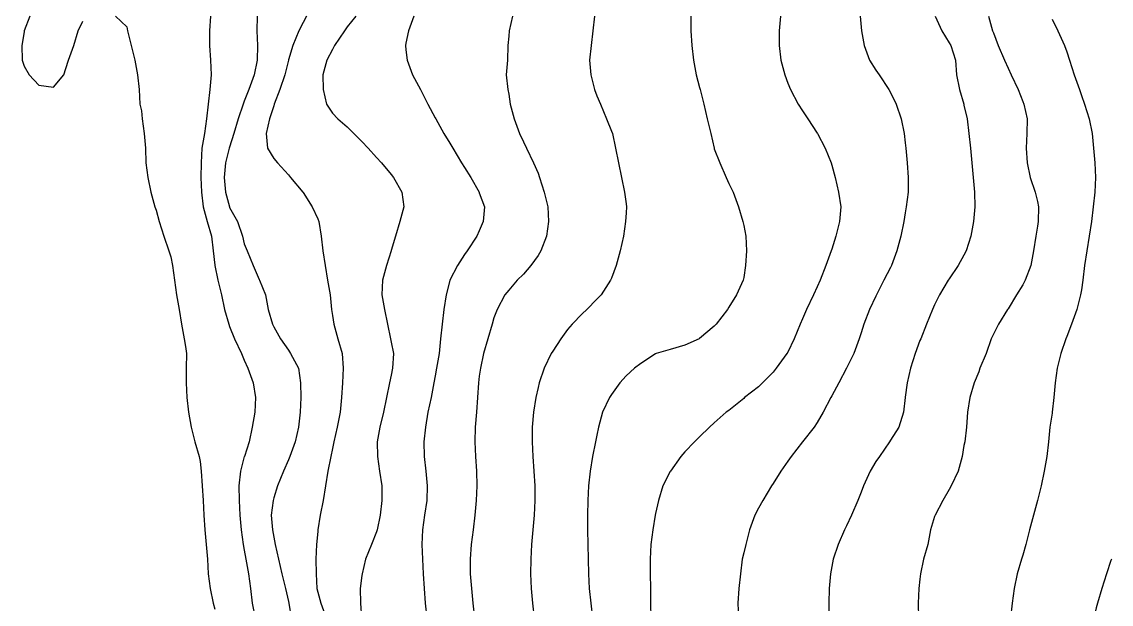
# Model space of a CAD drawing. Extents: x -729 to 771, y -779 to 721.
# Drawn here: x -209.9 to 34.1, y 135.4 to 266 of the extents above; entities that cross this region are included whole.
import ezdxf

# ---------------------------------------------------------------- set-up
doc = ezdxf.new("R2010")
doc.units = 0

msp = doc.modelspace()

# ---------------------------------------------------------------- linework, layer by layer
at = {"layer": 'CONTOURS'}
for points in [[(-208.0401, 267.2564, 236.472), (-209.3125, 263.967, 236.472), (-209.3798, 263.7295, 236.472), (-209.8762, 260.6775, 236.472), (-209.7561, 257.388, 236.472), (-209.3798, 255.9915, 236.472), (-208.2413, 254.0985, 236.472), (-206.0903, 251.7675, 236.472), (-202.8009, 251.3012, 236.472), (-200.4498, 254.0985, 236.472), (-199.5114, 257.182, 236.472), (-199.3888, 257.388, 236.472), (-198.2425, 260.6775, 236.472), (-197.2709, 263.967, 236.472), (-196.2219, 266.1465, 236.472)], [(-188.8932, 267.2564, 236.472), (-186.3535, 264.8193, 236.472), (-186.2154, 263.967, 236.472), (-185.398, 260.6775, 236.472), (-184.5379, 257.388, 236.472), (-183.9852, 254.0985, 236.472), (-183.5636, 250.8091, 236.472), (-183.4113, 247.5196, 236.472), (-183.064, 245.9964, 236.472), (-182.9099, 244.2301, 236.472), (-182.4905, 240.9407, 236.472), (-182.1349, 237.6512, 236.472), (-182.0726, 234.3617, 236.472), (-181.6305, 231.0722, 236.472), (-180.9906, 227.7828, 236.472), (-180.0823, 224.4933, 236.472), (-179.7745, 223.7772, 236.472), (-179.137, 221.2038, 236.472), (-178.0948, 217.9143, 236.472), (-176.921, 214.6249, 236.472), (-176.4851, 213.3264, 236.472), (-176.1289, 211.3354, 236.472), (-175.6542, 208.0459, 236.472), (-175.2282, 204.7564, 236.472), (-174.6325, 201.467, 236.472), (-174.0954, 198.1775, 236.472), (-173.4869, 194.888, 236.472), (-173.1956, 193.2189, 236.472), (-173.0185, 191.5985, 236.472), (-173.0495, 188.3091, 236.472), (-173.0636, 185.0196, 236.472), (-172.9202, 181.7301, 236.472), (-172.5569, 178.4407, 236.472), (-171.9321, 175.1512, 236.472), (-171.1207, 171.8617, 236.472), (-170.1731, 168.5722, 236.472), (-169.9061, 167.3883, 236.472), (-169.6838, 165.2828, 236.472), (-169.4516, 161.9933, 236.472), (-169.2324, 158.7038, 236.472), (-169.0797, 155.4143, 236.472), (-168.8499, 152.1249, 236.472), (-168.5607, 148.8354, 236.472), (-168.2819, 145.5459, 236.472), (-168.0984, 142.2564, 236.472), (-167.7144, 138.967, 236.472), (-166.9771, 135.6775, 236.472), (-166.6167, 134.3354, 236.472)], [(-167.5812, 267.2564, 246.472), (-167.8169, 263.967, 246.472), (-167.8011, 260.6775, 246.472), (-167.6095, 257.388, 246.472), (-167.4626, 254.0985, 246.472), (-167.7492, 250.8091, 246.472), (-168.1402, 247.5196, 246.472), (-168.5344, 244.2301, 246.472), (-168.9885, 240.9407, 246.472), (-169.5233, 237.6512, 246.472), (-169.7095, 234.3617, 246.472), (-169.7398, 231.0722, 246.472), (-169.615, 227.7828, 246.472), (-169.2188, 224.4933, 246.472), (-168.3493, 221.2038, 246.472), (-167.3961, 217.9143, 246.472), (-166.9786, 214.6249, 246.472), (-166.6167, 211.4117, 246.472), (-166.6072, 211.3354, 246.472), (-165.9671, 208.0459, 246.472), (-165.1159, 204.7564, 246.472), (-164.4657, 201.467, 246.472), (-163.5067, 198.1775, 246.472), (-163.3272, 197.699, 246.472), (-162.2199, 194.888, 246.472), (-160.6737, 191.5985, 246.472), (-160.0377, 190.1004, 246.472), (-159.2247, 188.3091, 246.472), (-158.0872, 185.0196, 246.472), (-157.545, 181.7301, 246.472), (-157.6532, 178.4407, 246.472), (-158.2471, 175.1512, 246.472), (-158.9724, 171.8617, 246.472), (-160.0178, 168.5722, 246.472), (-160.0377, 168.5053, 246.472), (-160.857, 165.2828, 246.472), (-161.2467, 161.9933, 246.472), (-161.1589, 158.7038, 246.472), (-161.0336, 155.4143, 246.472), (-160.739, 152.1249, 246.472), (-160.2646, 148.8354, 246.472), (-160.0377, 147.5576, 246.472), (-159.6694, 145.5459, 246.472), (-159.0751, 142.2564, 246.472), (-158.6853, 138.967, 246.472), (-158.2643, 135.6775, 246.472), (-157.6021, 132.388, 246.472)], [(-157.1314, 267.2564, 256.472), (-157.2118, 263.967, 256.472), (-157.0741, 260.6775, 256.472), (-157.174, 257.388, 256.472), (-157.8339, 254.0985, 256.472), (-159.034, 250.8091, 256.472), (-160.0377, 248.2037, 256.472), (-160.2918, 247.5196, 256.472), (-161.4244, 244.2301, 256.472), (-162.3997, 240.9407, 256.472), (-163.3272, 237.8964, 256.472), (-163.3983, 237.6512, 256.472), (-164.2262, 234.3617, 256.472), (-164.546, 231.0722, 256.472), (-164.2758, 227.7828, 256.472), (-163.3791, 224.4933, 256.472), (-163.3272, 224.361, 256.472), (-161.5606, 221.2038, 256.472), (-160.4561, 217.9143, 256.472), (-160.0377, 216.1821, 256.472), (-159.4101, 214.6249, 256.472), (-158.0365, 211.3354, 256.472), (-156.7482, 208.2266, 256.472), (-156.6535, 208.0459, 256.472), (-155.3156, 204.7564, 256.472), (-154.6918, 201.467, 256.472), (-153.7205, 198.1775, 256.472), (-153.4588, 197.6376, 256.472), (-151.9041, 194.888, 256.472), (-150.1693, 192.3736, 256.472), (-149.6692, 191.5985, 256.472), (-147.9365, 188.3091, 256.472), (-147.4478, 185.0196, 256.472), (-147.352, 181.7301, 256.472), (-147.5133, 178.4407, 256.472), (-147.9192, 175.1512, 256.472), (-148.6471, 171.8617, 256.472), (-149.8389, 168.5722, 256.472), (-150.1693, 167.7841, 256.472), (-151.244, 165.2828, 256.472), (-152.5731, 161.9933, 256.472), (-153.4588, 159.2637, 256.472), (-153.6023, 158.7038, 256.472), (-153.9864, 155.4143, 256.472), (-153.7382, 152.1249, 256.472), (-153.4588, 150.4886, 256.472), (-153.1406, 148.8354, 256.472), (-152.4013, 145.5459, 256.472), (-151.6541, 142.2564, 256.472), (-150.8151, 138.967, 256.472), (-150.1693, 136.0191, 256.472), (-150.0972, 135.6775, 256.472), (-149.5139, 132.388, 256.472)], [(-146.081, 267.2564, 266.472), (-146.8798, 265.8341, 266.472), (-147.8178, 263.967, 266.472), (-149.1761, 260.6775, 266.472), (-150.1693, 257.4245, 266.472), (-150.1778, 257.388, 266.472), (-150.9622, 254.0985, 266.472), (-152.0603, 250.8091, 266.472), (-153.3163, 247.5196, 266.472), (-153.4588, 247.1056, 266.472), (-154.3929, 244.2301, 266.472), (-155.1366, 240.9407, 266.472), (-154.846, 237.6512, 266.472), (-153.4588, 235.3201, 266.472), (-152.5985, 234.3617, 266.472), (-150.1693, 231.6372, 266.472), (-149.6871, 231.0722, 266.472), (-146.9373, 227.7828, 266.472), (-146.8798, 227.7113, 266.472), (-144.8188, 224.4933, 266.472), (-143.5903, 221.7993, 266.472), (-143.3706, 221.2038, 266.472), (-142.8174, 217.9143, 266.472), (-142.4183, 214.6249, 266.472), (-141.9613, 211.3354, 266.472), (-141.4036, 208.0459, 266.472), (-140.8372, 204.7564, 266.472), (-140.5422, 201.467, 266.472), (-140.3009, 200.1238, 266.472), (-139.9664, 198.1775, 266.472), (-139.0754, 194.888, 266.472), (-138.1572, 191.5985, 266.472), (-137.9276, 188.3091, 266.472), (-138.0691, 185.0196, 266.472), (-138.2354, 181.7301, 266.472), (-138.5847, 178.4407, 266.472), (-139.2505, 175.1512, 266.472), (-139.9858, 171.8617, 266.472), (-140.3009, 170.3679, 266.472), (-140.6966, 168.5722, 266.472), (-141.3157, 165.2828, 266.472), (-141.8769, 161.9933, 266.472), (-142.3499, 158.7038, 266.472), (-143.0719, 155.4143, 266.472), (-143.5444, 152.1249, 266.472), (-143.5903, 151.7315, 266.472), (-143.8729, 148.8354, 266.472), (-144.0332, 145.5459, 266.472), (-143.9637, 142.2564, 266.472), (-143.8015, 138.967, 266.472), (-143.5903, 138.1347, 266.472), (-142.9234, 135.6775, 266.472), (-141.7406, 132.388, 266.472)], [(-135.0276, 267.2564, 276.472), (-137.0114, 264.8376, 276.472), (-137.6242, 263.967, 276.472), (-139.8173, 260.6775, 276.472), (-140.3009, 259.796, 276.472), (-141.536, 257.388, 276.472), (-142.473, 254.0985, 276.472), (-142.3892, 250.8091, 276.472), (-141.6127, 247.5196, 276.472), (-140.3009, 245.5154, 276.472), (-139.1274, 244.2301, 276.472), (-137.0114, 242.4085, 276.472), (-135.5205, 240.9407, 276.472), (-133.7219, 239.128, 276.472), (-132.2694, 237.6512, 276.472), (-130.4324, 235.5732, 276.472), (-129.3429, 234.3617, 276.472), (-127.143, 231.7524, 276.472), (-126.5991, 231.0722, 276.472), (-124.792, 227.7828, 276.472), (-124.342, 224.4933, 276.472), (-125.1737, 221.2038, 276.472), (-126.1605, 217.9143, 276.472), (-127.143, 214.6779, 276.472), (-127.1587, 214.6249, 276.472), (-128.1788, 211.3354, 276.472), (-129.0516, 208.0459, 276.472), (-129.2065, 204.7564, 276.472), (-128.6521, 201.467, 276.472), (-127.9887, 198.1775, 276.472), (-127.2955, 194.888, 276.472), (-127.143, 194.1461, 276.472), (-126.654, 191.5985, 276.472), (-126.8295, 188.3091, 276.472), (-127.143, 186.7451, 276.472), (-127.5003, 185.0196, 276.472), (-128.1962, 181.7301, 276.472), (-128.8918, 178.4407, 276.472), (-129.6888, 175.1512, 276.472), (-130.2785, 171.8617, 276.472), (-130.1984, 168.5722, 276.472), (-129.7344, 165.2828, 276.472), (-129.2748, 161.9933, 276.472), (-129.263, 158.7038, 276.472), (-129.6397, 155.4143, 276.472), (-130.2978, 152.1249, 276.472), (-130.4324, 151.6867, 276.472), (-131.549, 148.8354, 276.472), (-132.8616, 145.5459, 276.472), (-133.6679, 142.2564, 276.472), (-133.7219, 141.8704, 276.472), (-134.0845, 138.967, 276.472), (-134.0298, 135.6775, 276.472), (-133.7993, 132.388, 276.472)], [(-122.0927, 267.2564, 286.472), (-123.2972, 263.967, 286.472), (-123.8535, 261.1667, 286.472), (-123.9648, 260.6775, 286.472), (-123.8535, 259.6579, 286.472), (-123.5908, 257.388, 286.472), (-122.3925, 254.0985, 286.472), (-120.57, 250.8091, 286.472), (-120.564, 250.7992, 286.472), (-118.9081, 247.5196, 286.472), (-117.2745, 244.4535, 286.472), (-117.1653, 244.2301, 286.472), (-115.3546, 240.9407, 286.472), (-113.9851, 238.7656, 286.472), (-113.3247, 237.6512, 286.472), (-111.3754, 234.3617, 286.472), (-110.6956, 233.2891, 286.472), (-109.3281, 231.0722, 286.472), (-107.4588, 227.7828, 286.472), (-107.4061, 227.6373, 286.472), (-106.2615, 224.4933, 286.472), (-106.5418, 221.2038, 286.472), (-107.4061, 219.13, 286.472), (-107.9381, 217.9143, 286.472), (-110.1189, 214.6249, 286.472), (-110.6956, 213.8169, 286.472), (-112.3198, 211.3354, 286.472), (-113.9711, 208.0459, 286.472), (-113.9851, 207.9961, 286.472), (-114.8643, 204.7564, 286.472), (-115.3202, 201.467, 286.472), (-115.7145, 198.1775, 286.472), (-116.0734, 194.888, 286.472), (-116.4119, 191.5985, 286.472), (-117.0095, 188.3091, 286.472), (-117.2745, 186.6451, 286.472), (-117.5546, 185.0196, 286.472), (-118.2259, 181.7301, 286.472), (-118.9313, 178.4407, 286.472), (-119.4389, 175.1512, 286.472), (-119.8038, 171.8617, 286.472), (-119.7339, 168.5722, 286.472), (-119.3737, 165.2828, 286.472), (-119.0498, 161.9933, 286.472), (-119.1369, 158.7038, 286.472), (-119.6884, 155.4143, 286.472), (-120.1165, 152.1249, 286.472), (-120.277, 148.8354, 286.472), (-120.157, 145.5459, 286.472), (-119.9726, 142.2564, 286.472), (-119.7434, 138.967, 286.472), (-119.4972, 135.6775, 286.472), (-119.1664, 132.388, 286.472)], [(-100.0023, 267.2564, 296.472), (-100.7456, 263.967, 296.472), (-100.8272, 262.7743, 296.472), (-100.9812, 260.6775, 296.472), (-101.0704, 257.388, 296.472), (-101.3766, 254.0985, 296.472), (-101.0282, 250.8091, 296.472), (-100.8272, 249.7871, 296.472), (-100.4586, 247.5196, 296.472), (-99.5818, 244.2301, 296.472), (-98.4318, 240.9407, 296.472), (-97.5377, 239.0707, 296.472), (-96.8643, 237.6512, 296.472), (-95.2323, 234.3617, 296.472), (-94.2482, 232.0198, 296.472), (-93.8973, 231.0722, 296.472), (-92.8464, 227.7828, 296.472), (-92.0565, 224.4933, 296.472), (-91.8888, 221.2038, 296.472), (-92.3349, 217.9143, 296.472), (-93.6171, 214.6249, 296.472), (-94.2482, 213.5867, 296.472), (-95.8773, 211.3354, 296.472), (-97.5377, 209.3967, 296.472), (-98.9116, 208.0459, 296.472), (-100.8272, 205.7944, 296.472), (-101.6998, 204.7564, 296.472), (-103.399, 201.467, 296.472), (-104.1167, 199.6564, 296.472), (-104.5485, 198.1775, 296.472), (-105.5278, 194.888, 296.472), (-106.4973, 191.5985, 296.472), (-107.1717, 188.3091, 296.472), (-107.4061, 186.5255, 296.472), (-107.5632, 185.0196, 296.472), (-107.8031, 181.7301, 296.472), (-108.0333, 178.4407, 296.472), (-108.3472, 175.1512, 296.472), (-108.4087, 171.8617, 296.472), (-108.2235, 168.5722, 296.472), (-108.0311, 165.2828, 296.472), (-107.9795, 161.9933, 296.472), (-108.1425, 158.7038, 296.472), (-108.3721, 155.4143, 296.472), (-108.8126, 152.1249, 296.472), (-109.231, 148.8354, 296.472), (-109.4694, 145.5459, 296.472), (-109.4496, 142.2564, 296.472), (-109.1705, 138.967, 296.472), (-108.8591, 135.6775, 296.472), (-108.5019, 132.388, 296.472)], [(-81.6225, 267.2564, 306.472), (-81.969, 263.967, 306.472), (-82.3365, 260.6775, 306.472), (-82.7364, 257.388, 306.472), (-82.4475, 254.0985, 306.472), (-81.5707, 250.8091, 306.472), (-81.0903, 249.4057, 306.472), (-80.2856, 247.5196, 306.472), (-78.9243, 244.2301, 306.472), (-77.8009, 241.4441, 306.472), (-77.6058, 240.9407, 306.472), (-76.8868, 237.6512, 306.472), (-76.2296, 234.3617, 306.472), (-75.5685, 231.0722, 306.472), (-74.9164, 227.7828, 306.472), (-74.5114, 225.1703, 306.472), (-74.4095, 224.4933, 306.472), (-74.5114, 223.1328, 306.472), (-74.6446, 221.2038, 306.472), (-75.1205, 217.9143, 306.472), (-75.8262, 214.6249, 306.472), (-76.7609, 211.3354, 306.472), (-77.8009, 208.5005, 306.472), (-78.0056, 208.0459, 306.472), (-80.1181, 204.7564, 306.472), (-81.0903, 203.7667, 306.472), (-83.3389, 201.467, 306.472), (-84.3798, 200.5393, 306.472), (-86.5742, 198.1775, 306.472), (-87.6693, 197.021, 306.472), (-89.1418, 194.888, 306.472), (-90.9588, 192.1601, 306.472), (-91.2959, 191.5985, 306.472), (-92.8596, 188.3091, 306.472), (-93.9952, 185.0196, 306.472), (-94.2482, 183.9779, 306.472), (-94.7757, 181.7301, 306.472), (-95.275, 178.4407, 306.472), (-95.5527, 175.1512, 306.472), (-95.5713, 171.8617, 306.472), (-95.4258, 168.5722, 306.472), (-95.1795, 165.2828, 306.472), (-94.9531, 161.9933, 306.472), (-94.9384, 158.7038, 306.472), (-95.1487, 155.4143, 306.472), (-95.4515, 152.1249, 306.472), (-95.7266, 148.8354, 306.472), (-95.89, 145.5459, 306.472), (-95.9553, 142.2564, 306.472), (-95.8196, 138.967, 306.472), (-95.5288, 135.6775, 306.472), (-95.1038, 132.388, 306.472)], [(-60.0283, 267.2564, 316.472), (-60.0554, 263.967, 316.472), (-59.7853, 260.6775, 316.472), (-59.4573, 257.388, 316.472), (-58.8084, 254.0985, 316.472), (-58.064, 251.2357, 316.472), (-57.9496, 250.8091, 316.472), (-57.1327, 247.5196, 316.472), (-56.3404, 244.2301, 316.472), (-55.5531, 240.9407, 316.472), (-54.8184, 237.6512, 316.472), (-54.7745, 237.5038, 316.472), (-53.5739, 234.3617, 316.472), (-52.0966, 231.0722, 316.472), (-51.4851, 229.7161, 316.472), (-50.5461, 227.7828, 316.472), (-49.3366, 224.4933, 316.472), (-48.378, 221.2038, 316.472), (-48.1956, 220.3393, 316.472), (-47.7396, 217.9143, 316.472), (-47.5535, 214.6249, 316.472), (-47.8001, 211.3354, 316.472), (-48.1956, 208.6542, 316.472), (-48.2953, 208.0459, 316.472), (-49.7836, 204.7564, 316.472), (-51.4851, 201.9832, 316.472), (-51.8144, 201.467, 316.472), (-54.3541, 198.1775, 316.472), (-54.7745, 197.7365, 316.472), (-58.064, 194.9531, 316.472), (-58.1817, 194.888, 316.472), (-61.3535, 193.5016, 316.472), (-64.643, 192.5547, 316.472), (-67.8328, 191.5985, 316.472), (-67.9324, 191.5658, 316.472), (-71.2219, 189.3991, 316.472), (-72.6315, 188.3091, 316.472), (-74.5114, 186.6111, 316.472), (-75.9582, 185.0196, 316.472), (-77.8009, 182.4616, 316.472), (-78.2617, 181.7301, 316.472), (-79.7799, 178.4407, 316.472), (-80.6777, 175.1512, 316.472), (-81.0903, 173.2853, 316.472), (-81.3781, 171.8617, 316.472), (-82.0281, 168.5722, 316.472), (-82.5514, 165.2828, 316.472), (-82.9288, 161.9933, 316.472), (-83.1135, 158.7038, 316.472), (-83.1496, 155.4143, 316.472), (-83.1528, 152.1249, 316.472), (-83.1153, 148.8354, 316.472), (-83.0313, 145.5459, 316.472), (-82.9423, 142.2564, 316.472), (-82.793, 138.967, 316.472), (-82.4571, 135.6775, 316.472), (-82.0651, 132.388, 316.472)], [(-39.9274, 267.2564, 326.472), (-40.2614, 263.967, 326.472), (-40.2348, 260.6775, 326.472), (-39.843, 257.388, 326.472), (-39.0024, 254.0985, 326.472), (-38.3272, 252.2156, 326.472), (-37.7191, 250.8091, 326.472), (-35.9779, 247.5196, 326.472), (-35.0377, 246.0297, 326.472), (-33.848, 244.2301, 326.472), (-31.7482, 241.0399, 326.472), (-31.6871, 240.9407, 326.472), (-29.9297, 237.6512, 326.472), (-28.612, 234.3617, 326.472), (-28.4588, 233.8684, 326.472), (-27.7099, 231.0722, 326.472), (-26.9594, 227.7828, 326.472), (-26.4066, 224.4933, 326.472), (-26.7421, 221.2038, 326.472), (-27.5347, 217.9143, 326.472), (-28.4588, 215.0286, 326.472), (-28.5983, 214.6249, 326.472), (-29.7929, 211.3354, 326.472), (-31.0351, 208.0459, 326.472), (-31.7482, 206.537, 326.472), (-32.5855, 204.7564, 326.472), (-34.1429, 201.467, 326.472), (-35.0377, 199.3978, 326.472), (-35.5756, 198.1775, 326.472), (-36.891, 194.888, 326.472), (-38.3272, 191.9535, 326.472), (-38.5124, 191.5985, 326.472), (-40.892, 188.3091, 326.472), (-41.6167, 187.4659, 326.472), (-43.9783, 185.0196, 326.472), (-44.9061, 184.1683, 326.472), (-47.9834, 181.7301, 326.472), (-48.1956, 181.546, 326.472), (-51.4851, 178.8593, 326.472), (-52.1144, 178.4407, 326.472), (-54.7745, 176.1112, 326.472), (-55.8431, 175.1512, 326.472), (-58.064, 172.976, 326.472), (-59.2159, 171.8617, 326.472), (-61.3535, 169.5768, 326.472), (-62.2433, 168.5722, 326.472), (-64.5777, 165.2828, 326.472), (-64.643, 165.1594, 326.472), (-66.2864, 161.9933, 326.472), (-67.2642, 158.7038, 326.472), (-67.9324, 155.792, 326.472), (-68.0078, 155.4143, 326.472), (-68.5614, 152.1249, 326.472), (-68.966, 148.8354, 326.472), (-69.1692, 145.5459, 326.472), (-69.1036, 142.2564, 326.472), (-69.0495, 138.967, 326.472), (-69.0458, 135.6775, 326.472), (-68.965, 132.388, 326.472)], [(-22.0799, 267.2564, 336.472), (-21.8798, 264.7325, 336.472), (-21.8175, 263.967, 336.472), (-21.2377, 260.6775, 336.472), (-19.9928, 257.388, 336.472), (-18.5903, 255.1612, 336.472), (-17.8756, 254.0985, 336.472), (-15.7118, 250.8091, 336.472), (-15.3009, 250.0913, 336.472), (-14.0496, 247.5196, 336.472), (-12.9292, 244.2301, 336.472), (-12.2845, 240.9407, 336.472), (-12.0114, 238.8231, 336.472), (-11.8638, 237.6512, 336.472), (-11.5516, 234.3617, 336.472), (-11.3511, 231.0722, 336.472), (-11.3237, 227.7828, 336.472), (-11.7749, 224.4933, 336.472), (-12.0114, 223.1362, 336.472), (-12.3601, 221.2038, 336.472), (-12.996, 217.9143, 336.472), (-13.8688, 214.6249, 336.472), (-15.0654, 211.3354, 336.472), (-15.3009, 210.8925, 336.472), (-16.8006, 208.0459, 336.472), (-18.4765, 204.7564, 336.472), (-18.5903, 204.5024, 336.472), (-20.0202, 201.467, 336.472), (-21.2924, 198.1775, 336.472), (-21.8798, 196.2814, 336.472), (-22.3319, 194.888, 336.472), (-23.5335, 191.5985, 336.472), (-25.1693, 188.3291, 336.472), (-25.1793, 188.3091, 336.472), (-26.9124, 185.0196, 336.472), (-28.4588, 182.1266, 336.472), (-28.6806, 181.7301, 336.472), (-30.3715, 178.4407, 336.472), (-31.7482, 176.1616, 336.472), (-32.4402, 175.1512, 336.472), (-34.9867, 171.8617, 336.472), (-35.0377, 171.7909, 336.472), (-37.5875, 168.5722, 336.472), (-38.3272, 167.4813, 336.472), (-39.8546, 165.2828, 336.472), (-41.6167, 162.5199, 336.472), (-41.9602, 161.9933, 336.472), (-43.9237, 158.7038, 336.472), (-44.9061, 156.93, 336.472), (-45.6655, 155.4143, 336.472), (-46.8564, 152.1249, 336.472), (-47.7391, 148.8354, 336.472), (-48.1956, 146.9513, 336.472), (-48.5246, 145.5459, 336.472), (-48.9091, 142.2564, 336.472), (-49.275, 138.967, 336.472), (-49.4746, 135.6775, 336.472), (-49.3248, 132.388, 336.472)], [(-5.2749, 267.2564, 346.472), (-3.8121, 263.967, 346.472), (-2.143, 261.2841, 346.472), (-1.8218, 260.6775, 346.472), (-0.7562, 257.388, 346.472), (-0.5147, 254.0985, 346.472), (0.1521, 250.8091, 346.472), (1.084, 247.5196, 346.472), (1.1465, 247.279, 346.472), (1.8603, 244.2301, 346.472), (2.2641, 240.9407, 346.472), (2.6111, 237.6512, 346.472), (2.9149, 234.3617, 346.472), (3.2054, 231.0722, 346.472), (3.4817, 227.7828, 346.472), (3.5831, 224.4933, 346.472), (3.2811, 221.2038, 346.472), (2.6647, 217.9143, 346.472), (1.6164, 214.6249, 346.472), (1.1465, 213.6687, 346.472), (-0.1236, 211.3354, 346.472), (-2.143, 208.3957, 346.472), (-2.3813, 208.0459, 346.472), (-4.3124, 204.7564, 346.472), (-5.4324, 202.5261, 346.472), (-5.9038, 201.467, 346.472), (-7.2489, 198.1775, 346.472), (-8.5452, 194.888, 346.472), (-8.7219, 194.5058, 346.472), (-9.7816, 191.5985, 346.472), (-10.8462, 188.3091, 346.472), (-11.5764, 185.0196, 346.472), (-12.0114, 181.8524, 346.472), (-12.0305, 181.7301, 346.472), (-12.4137, 178.4407, 346.472), (-13.4444, 175.1512, 346.472), (-15.3009, 172.218, 346.472), (-15.5284, 171.8617, 346.472), (-17.7965, 168.5722, 346.472), (-18.5903, 167.4163, 346.472), (-19.8359, 165.2828, 346.472), (-21.3697, 161.9933, 346.472), (-21.8798, 160.5742, 346.472), (-22.6369, 158.7038, 346.472), (-24.0603, 155.4143, 346.472), (-25.1693, 153.0089, 346.472), (-25.6075, 152.1249, 346.472), (-27.053, 148.8354, 346.472), (-28.1414, 145.5459, 346.472), (-28.4588, 143.8645, 346.472), (-28.762, 142.2564, 346.472), (-29.0291, 138.967, 346.472), (-29.1047, 135.6775, 346.472), (-29.0882, 132.388, 346.472)], [(6.6512, 267.2564, 356.472), (7.5669, 263.967, 356.472), (7.7255, 263.4851, 356.472), (8.8151, 260.6775, 356.472), (10.2161, 257.388, 356.472), (11.0149, 255.5712, 356.472), (11.7414, 254.0985, 356.472), (13.267, 250.8091, 356.472), (14.3044, 248.0986, 356.472), (14.5393, 247.5196, 356.472), (15.2912, 244.2301, 356.472), (15.2121, 240.9407, 356.472), (15.1056, 237.6512, 356.472), (15.3293, 234.3617, 356.472), (15.9712, 231.0722, 356.472), (17.0794, 227.7828, 356.472), (17.5939, 225.659, 356.472), (17.8557, 224.4933, 356.472), (17.7298, 221.2038, 356.472), (17.5939, 220.1903, 356.472), (17.2695, 217.9143, 356.472), (16.7064, 214.6249, 356.472), (16.106, 211.3354, 356.472), (14.8302, 208.0459, 356.472), (14.3044, 207.0429, 356.472), (12.9404, 204.7564, 356.472), (11.0149, 201.6627, 356.472), (10.8894, 201.467, 356.472), (8.9079, 198.1775, 356.472), (7.7255, 195.9718, 356.472), (7.259, 194.888, 356.472), (6.0889, 191.5985, 356.472), (4.7201, 188.3091, 356.472), (4.436, 187.543, 356.472), (3.4278, 185.0196, 356.472), (2.4702, 181.7301, 356.472), (1.9081, 178.4407, 356.472), (1.7155, 175.1512, 356.472), (1.31, 171.8617, 356.472), (1.1465, 171.0338, 356.472), (0.7289, 168.5722, 356.472), (-0.1607, 165.2828, 356.472), (-1.7357, 161.9933, 356.472), (-2.143, 161.1488, 356.472), (-3.576, 158.7038, 356.472), (-5.3121, 155.4143, 356.472), (-5.4324, 155.0558, 356.472), (-6.3473, 152.1249, 356.472), (-6.9832, 148.8354, 356.472), (-7.9456, 145.5459, 356.472), (-8.5628, 142.2564, 356.472), (-8.7219, 141.0225, 356.472), (-8.9501, 138.967, 356.472), (-9.1062, 135.6775, 356.472), (-9.0736, 132.388, 356.472)], [(20.8833, 266.5261, 366.472), (22.1878, 263.967, 366.472), (23.6458, 260.6775, 366.472), (24.1728, 259.21, 366.472), (24.7523, 257.388, 366.472), (25.8347, 254.0985, 366.472), (27.0238, 250.8091, 366.472), (27.4623, 249.4871, 366.472), (28.1347, 247.5196, 366.472), (29.1523, 244.2301, 366.472), (29.8532, 240.9407, 366.472), (30.175, 237.6512, 366.472), (30.424, 234.3617, 366.472), (30.5725, 231.0722, 366.472), (30.4299, 227.7828, 366.472), (30.0804, 224.4933, 366.472), (29.6794, 221.2038, 366.472), (29.2007, 217.9143, 366.472), (28.6695, 214.6249, 366.472), (28.1387, 211.3354, 366.472), (27.7843, 208.0459, 366.472), (27.4623, 205.931, 366.472), (27.2737, 204.7564, 366.472), (26.4283, 201.467, 366.472), (25.2563, 198.1775, 366.472), (24.1728, 195.4441, 366.472), (23.9349, 194.888, 366.472), (22.843, 191.5985, 366.472), (22.0276, 188.3091, 366.472), (21.5369, 185.0196, 366.472), (21.2895, 181.7301, 366.472), (20.9128, 178.4407, 366.472), (20.8833, 178.2606, 366.472), (20.3613, 175.1512, 366.472), (20.0374, 171.8617, 366.472), (19.6837, 168.5722, 366.472), (19.1377, 165.2828, 366.472), (18.4642, 161.9933, 366.472), (17.5939, 158.7085, 366.472), (17.5925, 158.7038, 366.472), (16.6803, 155.4143, 366.472), (15.8165, 152.1249, 366.472), (14.9787, 148.8354, 366.472), (14.3044, 146.4178, 366.472), (14.0483, 145.5459, 366.472), (13.0257, 142.2564, 366.472), (12.3744, 138.967, 366.472), (11.9305, 135.6775, 366.472), (11.5708, 132.388, 366.472)], [(34.1505, 145.5459, 376.472), (34.0412, 145.2201, 376.472), (33.0702, 142.2564, 376.472), (32.0522, 138.967, 376.472), (31.0599, 135.6775, 376.472), (30.7518, 134.6321, 376.472), (30.2076, 132.388, 376.472), (30.0566, 129.0985, 376.472), (30.3937, 125.8091, 376.472), (30.6426, 122.5196, 376.472), (30.7518, 119.2508, 376.472), (30.7525, 119.2301, 376.472), (30.9476, 115.9407, 376.472), (31.2598, 112.6512, 376.472), (31.7868, 109.3617, 376.472), (32.5426, 106.0722, 376.472), (33.4607, 102.7828, 376.472), (34.0412, 100.8472, 376.472), (34.4962, 99.4933, 376.472)]]:
    msp.add_polyline3d(points, dxfattribs=at)

doc.saveas('drawing.dxf')
